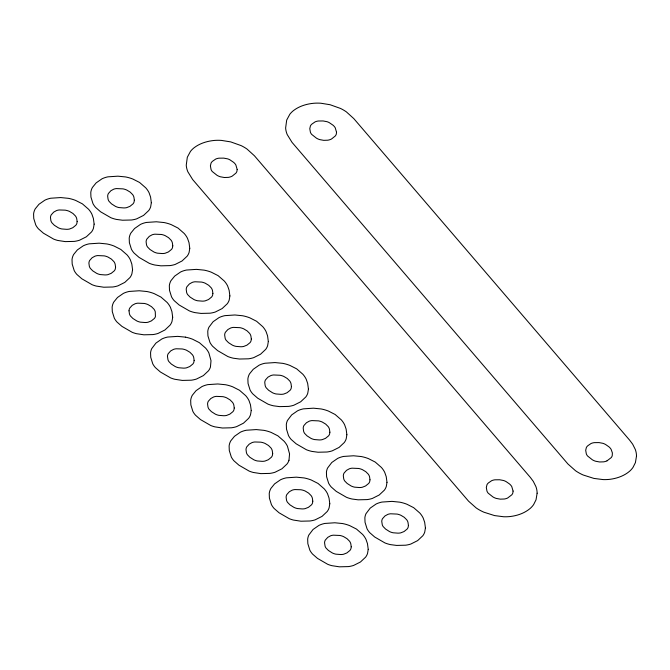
<?xml version="1.0" encoding="UTF-8"?>
<svg xmlns="http://www.w3.org/2000/svg" width="670" height="670" viewBox="0 0 670 670"><rect width="100%" height="100%" fill="white"/><g stroke="black" fill="none" stroke-linecap="round" stroke-linejoin="round"><path stroke-width="1" d="M288.988 460.256L289.557 453.9L287.438 446.195A28.299 19.941 12.8 0 0 284.105 441.245L277.933 435.869L271.191 432.443A28.676 20.209 12.8 0 0 263.963 430.349L256.25 429.579L246.267 430.241A25.611 18.048 12.8 0 0 240.371 432.2L234.483 436.296L230.765 440.86A27.269 19.212 12.8 0 0 229.115 445.994L229.291 450.508L231.301 456.999A24.396 17.194 12.8 0 0 233.997 460.859L238.964 465.206L249.173 471.102A24.773 17.462 12.8 0 0 253.369 472.476L260.856 473.623L269.817 473.397A26.624 18.76 12.8 0 0 275.069 472.233L281.911 468.807L287.07 463.95A25.787 18.165 12.8 0 0 288.988 460.256M607.028 460.834L611.182 457.635A10.594 7.462 12.8 0 0 612.229 455.692L612.388 452.945L611.141 449.403A12.027 8.476 12.8 0 0 608.888 446.79L605.755 444.612A10.1 7.119 12.8 0 0 602.941 443.331L599.055 442.594L594.323 442.644A10.846 7.646 12.8 0 0 590.99 443.54L587.875 445.692A10.326 7.278 12.8 0 0 586.359 447.526L585.697 450.307L586.325 453.875A10.502 7.404 12.8 0 0 587.573 456.002L592.28 459.737A10.996 7.747 12.8 0 0 595.672 461.253L599.625 461.973L603.662 461.848A12.094 8.517 12.8 0 0 607.028 460.834M185.406 337.144L177.692 336.373L167.709 337.043A25.628 18.056 12.8 0 0 161.822 339.003L155.934 343.09L151.721 348.643A27.244 19.196 12.8 0 0 150.566 352.788L150.742 357.303L152.752 363.802A24.422 17.202 12.8 0 0 155.448 367.663L160.415 372.009L170.624 377.905A24.765 17.445 12.8 0 0 174.82 379.279L182.307 380.418L191.268 380.2A26.574 18.727 12.8 0 0 196.519 379.027L203.362 375.602L208.521 370.753A25.753 18.14 12.8 0 0 210.439 367.06L211.008 360.703L208.889 352.998A28.282 19.933 12.8 0 0 205.556 348.048L199.384 342.672L192.642 339.246A28.684 20.217 12.8 0 0 185.406 337.144M129.025 310.813L129.419 313.761A10.083 7.102 12.8 0 0 130.449 315.989L132.886 318.468L136.772 320.93A10.837 7.638 12.8 0 0 140.365 322.153L145.013 322.521A10.301 7.261 12.8 0 0 148.053 322.228L151.328 320.93L154.334 318.493A10.486 7.387 12.8 0 0 155.423 316.567L155.273 311.877A11.038 7.78 12.8 0 0 154 309.188L151.504 306.684L148.095 304.632A12.085 8.517 12.8 0 0 144.368 303.46L137.844 303.175A10.603 7.471 12.8 0 0 135.072 303.778L132.241 305.319L129.762 308.074A12.035 8.476 12.8 0 0 129.025 310.813M237.172 169.443L236.929 171.227A10.578 7.454 12.8 0 1 235.882 173.17L232.23 176.109A12.161 8.568 12.8 0 1 228.37 177.374L224.324 177.508L220.38 176.788A10.996 7.747 12.8 0 1 216.98 175.272L212.281 171.537A10.502 7.404 12.8 0 1 211.025 169.401L210.405 165.842L211.067 163.061A10.276 7.236 12.8 0 1 212.583 161.219L215.698 159.075A10.795 7.605 12.8 0 1 219.031 158.17L223.763 158.128L227.649 158.865A10.05 7.085 12.8 0 1 229.927 159.837L233.587 162.324A12.035 8.484 12.8 0 1 235.848 164.937L237.172 169.443M336.541 132.275L336.307 134.05A10.578 7.454 12.8 0 1 335.26 136.002L331.608 138.941A12.161 8.568 12.8 0 1 327.747 140.206L323.702 140.34L319.757 139.62A10.996 7.747 12.8 0 1 316.357 138.104L311.659 134.369A10.502 7.404 12.8 0 1 310.403 132.233L309.783 128.673L310.436 125.893A10.276 7.236 12.8 0 1 311.96 124.051L315.067 121.898A10.795 7.605 12.8 0 1 318.409 121.002L323.133 120.96L327.027 121.697A10.05 7.085 12.8 0 1 329.305 122.669L332.965 125.156A12.035 8.484 12.8 0 1 335.226 127.769L336.541 132.275M513.086 491.085L512.851 492.869A10.594 7.462 12.8 0 1 511.805 494.812L507.651 498.011A12.094 8.517 12.8 0 1 504.284 499.016L500.247 499.15L496.303 498.43A10.996 7.747 12.8 0 1 492.902 496.906L488.195 493.179A10.502 7.404 12.8 0 1 486.948 491.043L486.319 487.484L486.981 484.703A10.326 7.278 12.8 0 1 488.497 482.861L491.613 480.717A10.846 7.646 12.8 0 1 494.946 479.812L499.678 479.77L503.564 480.507A10.1 7.119 12.8 0 1 506.378 481.78L509.51 483.966A12.027 8.476 12.8 0 1 511.771 486.579L513.086 491.085M537.122 493.204L536.034 499.786L533.647 504.552A35.292 24.865 12.8 0 1 529.97 508.622C524.518 513.161 517.558 515.59 510.59 516.478A34.798 24.522 12.8 0 1 503.639 516.754L494.544 515.582L483.824 512.173A36.121 25.452 12.8 0 1 476.177 507.935L468.565 501.177L192.642 179.535L187.818 171.713A36.138 25.468 12.8 0 1 186.252 165.155L187.315 157.257L190.448 151.428A34.832 24.547 12.8 0 1 194.333 147.576C200.087 143.254 207.239 141.11 214.341 140.44A35.309 24.882 12.8 0 1 221.46 140.407L230.698 141.889L241.1 145.599A34.806 24.53 12.8 0 1 247.037 149.075L254.433 155.783L530.347 477.417L533.287 481.353L535.916 486.613A35.292 24.874 12.8 0 1 537.064 491.881L537.122 493.204M636.5 456.027L635.411 462.618L633.016 467.384A35.292 24.865 12.8 0 1 629.348 471.454C623.896 475.993 616.936 478.413 609.968 479.31A34.798 24.522 12.8 0 1 603.017 479.578L593.913 478.413L583.202 475.005A36.121 25.452 12.8 0 1 575.555 470.759L567.942 464L292.019 142.358L287.196 134.536A36.138 25.468 12.8 0 1 285.629 127.978L286.693 120.089L289.825 114.26A34.832 24.547 12.8 0 1 293.711 110.408C299.465 106.086 306.617 103.934 313.719 103.272A35.309 24.882 12.8 0 1 320.829 103.23L330.076 104.721L340.477 108.431A34.806 24.53 12.8 0 1 346.415 111.907L353.802 118.607L629.716 440.249L632.664 444.185L635.294 449.444A35.292 24.874 12.8 0 1 636.441 454.712L636.5 456.027M134.335 200.204L134.067 201.971A10.502 7.404 12.8 0 1 132.978 203.898L129.972 206.335L126.697 207.633A10.301 7.261 12.8 0 1 123.648 207.926L119.009 207.566A10.812 7.621 12.8 0 1 115.408 206.343L111.53 203.873L109.093 201.394A10.1 7.119 12.8 0 1 108.063 199.158L107.669 196.218A12.035 8.484 12.8 0 1 108.406 193.479L110.885 190.732L113.724 189.183A10.586 7.462 12.8 0 1 116.488 188.58L123.012 188.873A12.06 8.501 12.8 0 1 126.739 190.037L130.156 192.089L132.652 194.593A11.03 7.772 12.8 0 1 133.925 197.281L134.335 200.204M172.776 245.806L172.508 247.582A10.477 7.378 12.8 0 1 171.419 249.5L168.413 251.945L165.138 253.243A10.284 7.244 12.8 0 1 162.09 253.536L157.45 253.176A10.812 7.621 12.8 0 1 153.849 251.953L149.971 249.483L147.534 247.004A10.1 7.119 12.8 0 1 146.504 244.768L146.11 241.828A12.027 8.476 12.8 0 1 146.847 239.09L149.326 236.334L152.157 234.793A10.594 7.462 12.8 0 1 154.929 234.19L161.453 234.475A12.06 8.501 12.8 0 1 165.18 235.647L168.589 237.699L171.084 240.203A11.021 7.764 12.8 0 1 172.358 242.892L172.776 245.806M194.133 360.401L193.856 362.177A10.486 7.387 12.8 0 1 192.767 364.095L189.769 366.54L186.495 367.838A10.268 7.236 12.8 0 1 183.454 368.132L178.806 367.763A10.821 7.621 12.8 0 1 175.205 366.54L171.327 364.078L168.89 361.599A10.058 7.085 12.8 0 1 167.994 359.824L167.467 356.415A12.018 8.467 12.8 0 1 168.204 353.685L170.683 350.929L173.513 349.388A10.603 7.471 12.8 0 1 176.285 348.785L182.156 348.961A12.127 8.543 12.8 0 1 186.536 350.243L189.945 352.294L192.441 354.798A11.021 7.764 12.8 0 1 193.714 357.487L194.133 360.401M212.884 293.401L212.616 295.177A10.477 7.378 12.8 0 1 211.527 297.095L208.521 299.54L205.246 300.838A10.343 7.286 12.8 0 1 202.206 301.132L197.558 300.763A10.846 7.638 12.8 0 1 193.957 299.54L190.079 297.078L187.642 294.591A10.092 7.11 12.8 0 1 186.62 292.363L186.218 289.415A12.027 8.476 12.8 0 1 186.964 286.685L189.434 283.929L192.273 282.38A10.594 7.462 12.8 0 1 195.037 281.777L201.561 282.07A12.06 8.501 12.8 0 1 205.288 283.243L208.705 285.294L211.201 287.798A11.021 7.764 12.8 0 1 212.474 290.487L212.884 293.401M251.325 339.012L251.057 340.779A10.477 7.378 12.8 0 1 249.969 342.705L246.962 345.142L243.687 346.449A10.31 7.261 12.8 0 1 240.639 346.742L235.999 346.373A10.829 7.63 12.8 0 1 232.398 345.151L228.52 342.68L226.083 340.201A10.067 7.094 12.8 0 1 225.187 338.425L224.659 335.025A12.01 8.467 12.8 0 1 225.396 332.286L227.875 329.54L230.715 327.99A10.586 7.462 12.8 0 1 233.478 327.387L240.002 327.68A12.06 8.501 12.8 0 1 243.729 328.853L247.146 330.905L249.642 333.409A10.996 7.747 12.8 0 1 250.907 336.097L251.325 339.012M291.433 386.598L291.165 388.374A10.452 7.37 12.8 0 1 290.077 390.3L287.07 392.737L283.795 394.035A10.36 7.295 12.8 0 1 280.755 394.328L276.107 393.968A10.804 7.613 12.8 0 1 272.506 392.746L268.628 390.275L266.191 387.796A10.092 7.11 12.8 0 1 265.169 385.56L264.767 382.62A12.01 8.459 12.8 0 1 265.504 379.882L267.992 377.135L270.822 375.585A10.569 7.445 12.8 0 1 273.586 374.974L280.11 375.267A12.085 8.509 12.8 0 1 283.837 376.44L287.254 378.491L289.75 380.996A11.03 7.772 12.8 0 1 291.023 383.684L291.433 386.598M329.875 432.209L329.606 433.984A10.527 7.42 12.8 0 1 328.518 435.902L325.511 438.347L322.236 439.646A10.326 7.278 12.8 0 1 319.188 439.939L314.548 439.57A10.812 7.621 12.8 0 1 310.947 438.356L307.069 435.885L304.632 433.406A10.134 7.135 12.8 0 1 303.602 431.17L303.209 428.222A12.043 8.484 12.8 0 1 303.946 425.492L306.425 422.745L309.264 421.187A10.578 7.454 12.8 0 1 312.027 420.593L318.552 420.877A12.077 8.509 12.8 0 1 322.278 422.05L325.695 424.102L328.191 426.606A11.005 7.755 12.8 0 1 329.464 429.294L329.875 432.209M351.231 546.804L350.954 548.579A10.486 7.387 12.8 0 1 349.874 550.497L346.867 552.943L343.593 554.241A10.293 7.253 12.8 0 1 340.553 554.525L335.904 554.165A10.787 7.596 12.8 0 1 332.312 552.943L328.426 550.48L325.989 548.001A10.075 7.102 12.8 0 1 325.092 546.226L324.565 542.817A12.027 8.476 12.8 0 1 325.302 540.087L327.789 537.34L330.611 535.782A10.578 7.454 12.8 0 1 333.384 535.179L339.908 535.472A12.102 8.526 12.8 0 1 343.635 536.645L347.043 538.697L349.539 541.201A11.03 7.772 12.8 0 1 350.812 543.889L351.231 546.804M369.982 479.804L369.714 481.571A10.452 7.37 12.8 0 1 368.626 483.497L365.619 485.934L362.344 487.241A10.368 7.311 12.8 0 1 359.304 487.526L354.656 487.165A10.812 7.621 12.8 0 1 351.063 485.943L347.177 483.472L344.74 480.993A10.067 7.094 12.8 0 1 343.718 478.765L343.325 475.817A12.01 8.459 12.8 0 1 344.062 473.079L346.541 470.332L349.372 468.782A10.544 7.429 12.8 0 1 352.135 468.179L358.659 468.472A12.085 8.517 12.8 0 1 362.386 469.645L365.795 471.688L368.299 474.193A11.055 7.789 12.8 0 1 369.572 476.889L369.982 479.804M408.424 525.414L408.156 527.181A10.477 7.378 12.8 0 1 407.067 529.107L404.06 531.544L400.786 532.843A10.343 7.286 12.8 0 1 397.737 533.136L393.097 532.776A10.787 7.605 12.8 0 1 389.496 531.553L385.618 529.082L383.181 526.603A10.083 7.102 12.8 0 1 382.285 524.828L381.758 521.428A12.018 8.467 12.8 0 1 382.503 518.689L384.982 515.942L387.813 514.393A10.569 7.445 12.8 0 1 390.577 513.789L397.101 514.083A12.077 8.509 12.8 0 1 400.828 515.255L404.245 517.299L406.74 519.803A11.005 7.755 12.8 0 1 408.005 522.491L408.424 525.414M77.142 221.594L76.874 223.37A10.511 7.404 12.8 0 1 75.785 225.287L72.779 227.733L69.504 229.031A10.251 7.228 12.8 0 1 66.464 229.316L61.816 228.956A10.812 7.613 12.8 0 1 58.223 227.733L54.337 225.271L51.9 222.783A10.092 7.11 12.8 0 1 50.87 220.556L50.476 217.608A12.043 8.484 12.8 0 1 51.213 214.869L53.692 212.122L56.523 210.573A10.603 7.471 12.8 0 1 59.295 209.97L65.166 210.154A12.127 8.543 12.8 0 1 69.546 211.435L72.955 213.487L75.45 215.991A11.055 7.789 12.8 0 1 76.723 218.68L77.142 221.594M115.583 267.204L115.307 268.972A10.486 7.387 12.8 0 1 114.218 270.898L111.22 273.335L107.945 274.641A10.243 7.219 12.8 0 1 104.905 274.926L100.257 274.566A10.804 7.613 12.8 0 1 96.656 273.343L92.778 270.881L90.341 268.394A10.092 7.11 12.8 0 1 89.311 266.166L88.917 263.218A12.035 8.484 12.8 0 1 89.654 260.479L92.133 257.732L94.964 256.183A10.603 7.471 12.8 0 1 97.736 255.58L104.252 255.873A12.085 8.517 12.8 0 1 107.987 257.046L111.396 259.097L113.892 261.602A11.038 7.78 12.8 0 1 115.165 264.29L115.583 267.204M234.24 407.997L233.972 409.772A10.469 7.37 12.8 0 1 232.884 411.69L229.877 414.127L226.602 415.434A10.31 7.269 12.8 0 1 223.562 415.718L218.914 415.358A10.804 7.613 12.8 0 1 215.321 414.135L211.435 411.665L208.998 409.186A10.083 7.102 12.8 0 1 207.968 406.958L207.574 404.01A12.018 8.467 12.8 0 1 208.311 401.271L210.799 398.524L213.621 396.975A10.578 7.454 12.8 0 1 216.393 396.372L222.917 396.665A12.11 8.534 12.8 0 1 226.644 397.838L230.053 399.881L232.549 402.394A11.047 7.789 12.8 0 1 233.83 405.082L234.24 407.997M272.682 453.607L272.405 455.374A10.536 7.429 12.8 0 1 271.316 457.3L268.318 459.737L265.044 461.035A10.284 7.244 12.8 0 1 262.003 461.329L257.355 460.968A10.804 7.613 12.8 0 1 253.763 459.746L249.877 457.283L247.439 454.796A10.125 7.135 12.8 0 1 246.409 452.56L246.016 449.62A12.052 8.492 12.8 0 1 246.753 446.882L249.232 444.135L252.062 442.585A10.586 7.462 12.8 0 1 254.834 441.982L260.705 442.158A12.152 8.559 12.8 0 1 265.085 443.448L268.494 445.491L270.99 448.004A11.03 7.772 12.8 0 1 272.263 450.692L272.682 453.607M312.79 501.194L312.522 502.969A10.469 7.378 12.8 0 1 311.433 504.887L308.426 507.332L305.151 508.631A10.326 7.278 12.8 0 1 302.111 508.924L297.463 508.555A10.804 7.613 12.8 0 1 293.87 507.332L289.984 504.87L287.547 502.391A10.058 7.085 12.8 0 1 286.517 500.155L286.123 497.215A12.018 8.467 12.8 0 1 286.869 494.477L289.348 491.721L292.17 490.172A10.561 7.437 12.8 0 1 294.942 489.569L300.813 489.753A12.152 8.568 12.8 0 1 305.193 491.035L308.602 493.087L311.098 495.591A11.072 7.797 12.8 0 1 312.379 498.279L312.79 501.194M229.877 295.922L229.199 300.051A25.711 18.115 12.8 0 1 227.281 303.745L222.113 308.594L215.271 312.027A26.591 18.735 12.8 0 1 210.02 313.2L201.05 313.418L195.012 312.622A24.832 17.495 12.8 0 1 189.376 310.905L179.166 305.001L174.2 300.663A24.447 17.227 12.8 0 1 171.512 296.793L169.502 290.294L169.326 285.788A27.303 19.237 12.8 0 1 170.967 280.663L174.686 276.09L180.565 272.003A25.636 18.065 12.8 0 1 186.461 270.043L196.452 269.373L204.157 270.144A28.676 20.209 12.8 0 1 211.393 272.238L218.135 275.663L224.308 281.048A28.299 19.941 12.8 0 1 227.641 285.998L229.123 290.252L229.877 295.922M386.984 482.333L386.297 486.454A25.669 18.09 12.8 0 1 384.379 490.147L379.212 494.996L372.369 498.43A26.549 18.71 12.8 0 1 367.118 499.602L358.149 499.82L352.11 499.024A24.807 17.479 12.8 0 1 346.474 497.299L336.265 491.403L331.298 487.056A24.43 17.219 12.8 0 1 328.61 483.196L326.6 476.705L326.424 472.191A27.286 19.229 12.8 0 1 327.571 468.045L331.784 462.493L337.663 458.406A25.653 18.073 12.8 0 1 343.559 456.438L353.551 455.776L361.264 456.546A28.684 20.209 12.8 0 1 368.492 458.64L375.234 462.066L381.406 467.451A28.316 19.949 12.8 0 1 384.739 472.4L386.222 476.663L386.984 482.333M94.135 224.123L93.448 228.252A25.728 18.123 12.8 0 1 91.53 231.937L86.371 236.786L79.529 240.22A26.557 18.718 12.8 0 1 74.286 241.393L65.317 241.61L57.829 240.471A24.773 17.462 12.8 0 1 53.634 239.098L43.433 233.194L38.458 228.855A24.422 17.202 12.8 0 1 35.77 224.994L33.751 218.495L33.584 213.981A27.303 19.237 12.8 0 1 35.225 208.856L38.952 204.283L44.831 200.196A25.594 18.031 12.8 0 1 50.727 198.228L60.71 197.566L68.424 198.337A28.668 20.201 12.8 0 1 75.651 200.43L82.402 203.856L88.566 209.241A28.282 19.933 12.8 0 1 91.899 214.182L93.381 218.445L94.135 224.123M132.576 269.725L131.889 273.854A25.736 18.132 12.8 0 1 129.972 277.548L124.804 282.397L117.97 285.83A26.599 18.743 12.8 0 1 112.719 286.995L103.758 287.221L96.262 286.073A24.798 17.47 12.8 0 1 92.075 284.7L81.866 278.804L76.899 274.466A24.422 17.202 12.8 0 1 74.203 270.596L72.193 264.097L72.017 259.591A27.303 19.237 12.8 0 1 73.666 254.458L77.385 249.893L83.273 245.806A25.628 18.056 12.8 0 1 89.16 243.838L99.152 243.177L106.857 243.947A28.693 20.217 12.8 0 1 114.084 246.041L120.835 249.466L126.998 254.843A28.307 19.949 12.8 0 1 130.34 259.793L131.823 264.055L132.576 269.725M151.328 202.725L150.649 206.854A25.711 18.115 12.8 0 1 148.723 210.548L143.564 215.397L136.722 218.83A26.574 18.727 12.8 0 1 131.471 220.003L122.51 220.221L116.463 219.425A24.832 17.495 12.8 0 1 110.826 217.7L100.617 211.804L95.651 207.457A24.447 17.227 12.8 0 1 92.963 203.596L90.953 197.097L90.777 192.592A27.303 19.237 12.8 0 1 92.418 187.458L96.137 182.893L102.016 178.806A25.619 18.048 12.8 0 1 107.912 176.838L117.903 176.177L125.617 176.947A28.676 20.209 12.8 0 1 132.844 179.041L139.586 182.466L145.75 187.843A28.299 19.941 12.8 0 1 149.092 192.792L150.574 197.055L151.328 202.725M172.684 317.32L171.997 321.449A25.728 18.123 12.8 0 1 170.08 325.143L164.921 329.992L158.078 333.425A26.574 18.727 12.8 0 1 152.827 334.59L143.866 334.807L136.379 333.668A24.773 17.462 12.8 0 1 132.183 332.295L121.973 326.399L117.007 322.052A24.422 17.202 12.8 0 1 114.319 318.191L112.3 311.692L112.133 307.187A27.303 19.237 12.8 0 1 113.774 302.053L117.493 297.48L123.38 293.393A25.611 18.04 12.8 0 1 129.277 291.433L139.26 290.763L146.964 291.534A28.668 20.201 12.8 0 1 154.201 293.636L160.942 297.061L167.115 302.438A28.282 19.924 12.8 0 1 170.448 307.388L171.93 311.651L172.684 317.32M189.769 248.335L189.082 252.464A25.72 18.123 12.8 0 1 187.165 256.158L182.006 261.007L175.163 264.441A26.607 18.743 12.8 0 1 169.912 265.605L160.942 265.831L154.904 265.027A24.857 17.512 12.8 0 1 149.259 263.31L139.059 257.414L134.092 253.067A24.447 17.227 12.8 0 1 131.404 249.207L129.385 242.708L129.209 238.202A27.303 19.237 12.8 0 1 130.859 233.068L134.578 228.503L140.457 224.416A25.653 18.082 12.8 0 1 146.353 222.448L156.345 221.778L164.049 222.549A28.701 20.226 12.8 0 1 171.277 224.651L178.027 228.068L184.191 233.453A28.324 19.958 12.8 0 1 187.525 238.403L189.015 242.666L189.769 248.335M251.233 410.517L250.547 414.646A25.778 18.165 12.8 0 1 248.629 418.34L243.47 423.189L236.627 426.623A26.616 18.752 12.8 0 1 231.384 427.787L222.415 428.013L214.928 426.865A24.79 17.47 12.8 0 1 210.732 425.492L200.523 419.596L195.556 415.258A24.396 17.194 12.8 0 1 192.868 411.397L190.858 404.898L190.682 400.384A27.328 19.254 12.8 0 1 192.323 395.25L196.042 390.685L201.93 386.59A25.611 18.048 12.8 0 1 207.826 384.63L217.809 383.969L225.522 384.739A28.676 20.209 12.8 0 1 232.75 386.833L239.492 390.258L245.664 395.635A28.307 19.949 12.8 0 1 248.997 400.585L250.48 404.847L251.233 410.517M268.318 341.533L267.632 345.661A25.736 18.132 12.8 0 1 265.714 349.355L260.555 354.204L253.712 357.638A26.591 18.735 12.8 0 1 248.461 358.81L239.492 359.028L233.453 358.232A24.824 17.487 12.8 0 1 227.808 356.515L217.608 350.611L212.641 346.273A24.447 17.227 12.8 0 1 209.953 342.404L207.935 335.904L207.767 331.399A27.244 19.196 12.8 0 1 208.914 327.253L213.127 321.701L219.006 317.613A25.653 18.082 12.8 0 1 224.902 315.645L234.894 314.984L242.599 315.754A28.693 20.217 12.8 0 1 249.835 317.848L256.577 321.273L262.741 326.659A28.299 19.941 12.8 0 1 266.074 331.6L267.565 335.863L268.318 341.533M308.434 389.128L307.748 393.257A25.762 18.157 12.8 0 1 305.822 396.95L300.663 401.799L293.82 405.233A26.624 18.76 12.8 0 1 288.569 406.397L279.608 406.623L273.561 405.819A24.849 17.512 12.8 0 1 267.925 404.102L257.716 398.206L252.749 393.859A24.43 17.219 12.8 0 1 250.061 389.999L248.051 383.5L247.875 378.994A27.328 19.254 12.8 0 1 249.516 373.86L253.235 369.296L259.114 365.2A25.636 18.065 12.8 0 1 265.01 363.241L275.002 362.571L282.715 363.341A28.684 20.209 12.8 0 1 289.942 365.443L296.684 368.86L302.857 374.245A28.324 19.958 12.8 0 1 306.19 379.195L307.672 383.458L308.434 389.128M329.791 503.723L329.104 507.852A25.686 18.098 12.8 0 1 327.178 511.545L322.019 516.394L315.176 519.828A26.532 18.701 12.8 0 1 309.925 520.992L300.964 521.21L293.477 520.071A24.756 17.445 12.8 0 1 289.281 518.697L279.072 512.793L274.105 508.455A24.396 17.194 12.8 0 1 271.417 504.594L269.407 498.095L269.231 493.589A27.336 19.262 12.8 0 1 270.881 488.455L274.591 483.882L280.479 479.795A25.628 18.056 12.8 0 1 286.375 477.836L296.358 477.166L304.071 477.936A28.676 20.209 12.8 0 1 311.299 480.03L318.041 483.455L324.213 488.84A28.299 19.941 12.8 0 1 327.546 493.79L329.029 498.053L329.791 503.723M346.867 434.738L346.189 438.867A25.77 18.157 12.8 0 1 344.263 442.56L339.104 447.409L332.261 450.835A26.633 18.768 12.8 0 1 327.01 452.007L318.041 452.233L312.002 451.429A24.832 17.495 12.8 0 1 306.358 449.712L296.157 443.816L291.19 439.47A24.43 17.211 12.8 0 1 288.502 435.601L286.492 429.11L286.316 424.596A27.227 19.179 12.8 0 1 287.464 420.45L291.676 414.906L297.555 410.81A25.636 18.065 12.8 0 1 303.451 408.851L313.443 408.181L321.156 408.96A28.684 20.209 12.8 0 1 328.384 411.053L335.126 414.479L341.29 419.856A28.316 19.958 12.8 0 1 344.631 424.805L346.114 429.068L346.867 434.738M368.224 549.333L367.537 553.462A25.753 18.149 12.8 0 1 365.619 557.147L360.46 561.996L353.618 565.43A26.557 18.71 12.8 0 1 348.366 566.594L339.405 566.82L331.918 565.681A24.748 17.437 12.8 0 1 327.722 564.308L317.521 558.412L312.547 554.065A24.422 17.211 12.8 0 1 309.858 550.204L307.848 543.705L307.672 539.191A27.244 19.196 12.8 0 1 308.82 535.045L313.032 529.493L318.92 525.406A25.628 18.056 12.8 0 1 324.816 523.446L334.799 522.776L342.512 523.546A28.693 20.217 12.8 0 1 349.74 525.649L356.49 529.074L362.654 534.451A28.307 19.941 12.8 0 1 365.988 539.4L367.47 543.663L368.224 549.333M425.425 527.935L424.738 532.064A25.745 18.14 12.8 0 1 422.812 535.757L417.653 540.606L410.81 544.04A26.566 18.718 12.8 0 1 405.559 545.204L396.59 545.422L390.551 544.635A24.807 17.479 12.8 0 1 384.915 542.918L374.714 537.022L369.748 532.675A24.455 17.227 12.8 0 1 367.051 528.806L365.041 522.315L364.865 517.801A27.244 19.196 12.8 0 1 366.013 513.656L370.225 508.103L376.104 504.016A25.653 18.073 12.8 0 1 382 502.056L391.992 501.386L399.705 502.157A28.701 20.217 12.8 0 1 406.933 504.25L413.675 507.676L419.847 513.061A28.324 19.958 12.8 0 1 423.18 518.01L424.663 522.273L425.425 527.935"/></g></svg>
